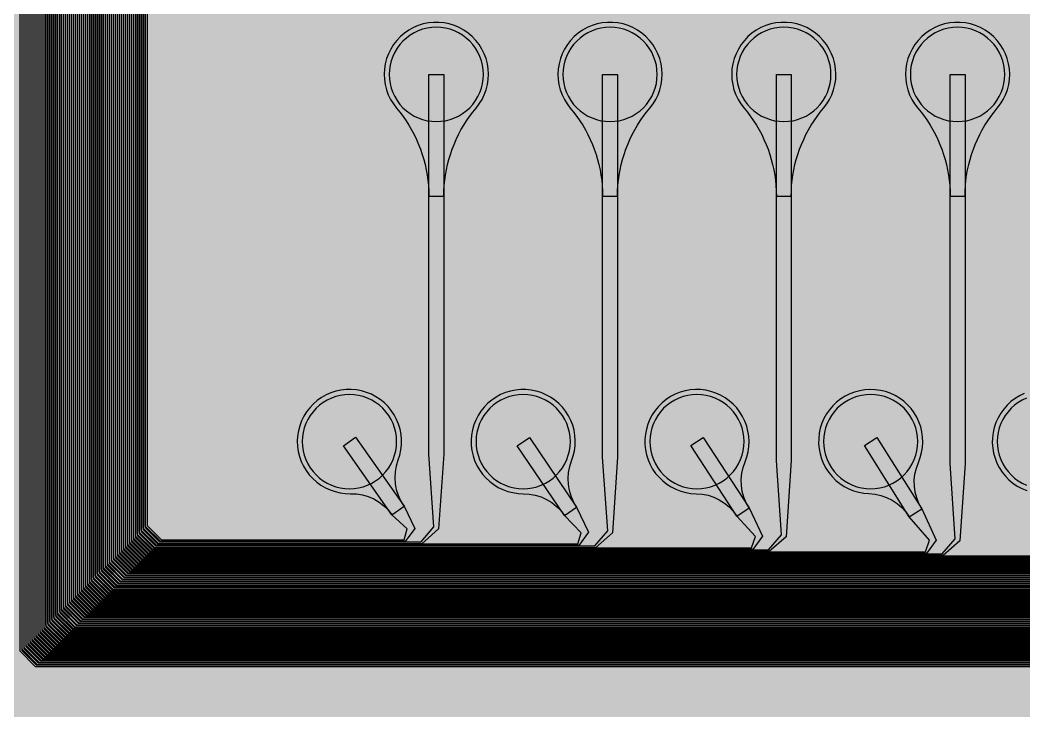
# Model space of a CAD drawing. Header units: metres. Extents: x -7231 to 10969, y -37556 to 1873.
# Drawn here: x 2893 to 4915, y -24324 to -22931 of the extents above; entities that cross this region are included whole.
import ezdxf

# ---------------------------------------------------------------- set-up
doc = ezdxf.new("R2010")
doc.units = ezdxf.units.M
for name, color, linetype in [('Metal1', 4, 'CONTINUOUS'), ('Metal2', 3, 'CONTINUOUS'), ('Polyimide', 7, 'CONTINUOUS'), ('Polyimide_Negative', 5, 'CONTINUOUS')]:
    doc.layers.add(name, color=color, linetype=linetype)

msp = doc.modelspace()

# ---------------------------------------------------------------- hatches: boundary and pattern name
at = {"layer": 'Polyimide'}
msp.add_hatch(color=7, dxfattribs=at).paths.add_polyline_path([(4065.7, -468), (4066.7, -502), (4068.5, -536), (4071.4, -570), (4075.5, -604), (4081, -638), (4088, -672), (4096.5, -706), (4106.6, -740), (4118.3, -774), (4131.6, -808), (4146.5, -842), (4162.9, -876), (4180.7, -910), (4199.8, -944), (4220.2, -978), (4241.7, -1012), (4264.2, -1046), (4287.5, -1080), (4311.5, -1114), (4336, -1148), (4360.9, -1182), (4385.9, -1216), (4410.9, -1250), (4435.7, -1284), (4460.2, -1318), (4484.2, -1352), (4507.5, -1385.9), (4530, -1419.9), (4551.5, -1453.9), (4571.9, -1487.9), (4591.1, -1521.9), (4608.9, -1555.9), (4625.3, -1589.9), (4640.1, -1623.9), (4653.4, -1657.9), (4665.1, -1691.9), (4675.2, -1725.9), (4683.7, -1759.9), (4690.7, -1793.9), (4696.2, -1827.9), (4700.3, -1861.9), (4703.2, -1895.9), (4705.1, -1929.9), (4706.1, -1963.9), (4706.4, -1997.9), (4706.5, -2031.9), (4706.5, -4793), (4710, -4838.4), (4720.2, -4882.7), (4737.1, -4925), (4760.1, -4964.2), (4788.9, -4999.5), (4822.6, -5030), (4860.5, -5055.1), (4901.8, -5074.2), (4901.8, -5074.2), (4970.7, -5105.2), (5034.7, -5145.3), (5092.8, -5193.5), (5143.8, -5249.2), (5186.9, -5311.2), (5221.2, -5378.4), (5246.2, -5449.7), (5261.4, -5523.7), (5266.5, -5599), (5261.4, -5674.3), (5246.2, -5748.3), (5221.2, -5819.6), (5186.9, -5886.8), (5143.8, -5948.8), (5092.8, -6004.5), (5034.7, -6052.7), (4970.7, -6092.8), (4901.8, -6123.8), (4860.5, -6142.9), (4822.6, -6168), (4788.9, -6198.5), (4760.1, -6233.8), (4737.1, -6273), (4720.2, -6315.3), (4710, -6359.6), (4706.5, -6405), (4706.5, -9221.5), (4710, -9266.9), (4720.2, -9311.2), (4737.1, -9353.5), (4760.1, -9392.7), (4788.9, -9428), (4822.6, -9458.5), (4860.5, -9483.6), (4901.8, -9502.7), (4970.7, -9533.7), (5034.7, -9573.8), (5092.8, -9622), (5143.8, -9677.7), (5186.9, -9739.7), (5221.2, -9806.9), (5246.2, -9878.2), (5261.4, -9952.2), (5266.5, -10027.5), (5261.4, -10102.8), (5246.2, -10176.8), (5221.2, -10248.1), (5186.9, -10315.3), (5143.8, -10377.3), (5092.8, -10433), (5034.7, -10481.2), (4970.7, -10521.3), (4901.8, -10552.3), (4860.5, -10571.4), (4822.6, -10596.5), (4788.9, -10627), (4760.1, -10662.3), (4737.1, -10701.5), (4720.2, -10743.8), (4710, -10788.1), (4706.5, -10833.5), (4706.5, -13650), (4710, -13695.4), (4720.2, -13739.7), (4737.1, -13782), (4760.1, -13821.2), (4788.9, -13856.5), (4822.6, -13887), (4860.5, -13912.1), (4901.8, -13931.2), (4970.7, -13962.2), (5034.7, -14002.2), (5092.8, -14050.5), (5143.8, -14106.2), (5186.9, -14168.2), (5221.2, -14235.4), (5246.2, -14306.7), (5261.4, -14380.7), (5266.5, -14456), (5261.4, -14531.3), (5246.2, -14605.3), (5221.2, -14676.5), (5186.9, -14743.8), (5143.8, -14805.8), (5092.8, -14861.5), (5034.7, -14909.7), (4970.7, -14949.8), (4901.8, -14980.8), (4860.5, -14999.9), (4822.6, -15025), (4788.9, -15055.5), (4760.1, -15090.8), (4737.1, -15130), (4720.2, -15172.3), (4710, -15216.6), (4706.5, -15262), (4706.5, -15456), (4720.9, -15750), (4764.1, -16041.3), (4835.7, -16326.8), (4934.9, -16604), (5060.7, -16870.2), (5212.1, -17122.7), (5387.5, -17359.2), (5585.2, -17577.3), (5803.3, -17775), (6039.8, -17950.4), (6292.3, -18101.8), (6558.4, -18227.6), (6835.6, -18326.8), (7121.2, -18398.3), (7412.4, -18441.5), (7706.5, -18456), (9969, -18456), (10047.4, -18459.8), (10125.1, -18471.4), (10201.2, -18490.4), (10275.2, -18516.9), (10346.1, -18550.5), (10413.5, -18590.8), (10476.5, -18637.6), (10534.7, -18690.3), (10587.4, -18748.5), (10634.2, -18811.5), (10674.5, -18878.9), (10708.1, -18949.8), (10734.6, -19023.8), (10753.6, -19099.9), (10765.2, -19177.6), (10769, -19256), (10769, -20895.8), (10730.2, -20951.4), (10694.6, -21009.1), (10662.2, -21068.6), (10633.2, -21129.9), (10607.6, -21192.7), (10585.5, -21256.7), (10566.9, -21322), (10552, -21388.1), (10540.8, -21455), (10533.4, -21522.3), (10529.6, -21590), (10529.6, -21657.8), (10533.4, -21725.5), (10540.8, -21792.9), (10552, -21859.7), (10566.9, -21925.9), (10585.5, -21991.1), (10607.6, -22055.2), (10633.2, -22117.9), (10662.2, -22179.2), (10694.6, -22238.7), (10730.2, -22296.4), (10769, -22352), (10769, -32454.2), (10728.7, -32510.5), (10691.7, -32568.9), (10658, -32629.3), (10627.8, -32691.6), (10601.2, -32755.4), (10578.2, -32820.7), (10558.9, -32887.1), (10543.4, -32954.5), (10531.8, -33022.7), (10524, -33091.4), (10520.1, -33160.5), (10520.1, -33229.7), (10524, -33298.8), (10531.8, -33367.5), (10543.4, -33435.7), (10558.9, -33503.1), (10578.2, -33569.5), (10601.2, -33634.8), (10627.8, -33698.6), (10658, -33760.8), (10691.7, -33821.3), (10728.7, -33879.7), (10769, -33936), (10769, -36556), (10765.2, -36634.4), (10753.6, -36712.1), (10734.6, -36788.2), (10708.1, -36862.1), (10674.5, -36933.1), (10634.2, -37000.5), (10587.4, -37063.5), (10534.7, -37121.7), (10476.5, -37174.4), (10413.5, -37221.2), (10346.1, -37261.5), (10275.2, -37295.1), (10201.2, -37321.6), (10125.1, -37340.6), (10047.4, -37352.1), (9969, -37356), (-6231, -37356), (-6309.4, -37352.1), (-6387.1, -37340.6), (-6463.2, -37321.6), (-6537.2, -37295.1), (-6608.1, -37261.5), (-6675.5, -37221.2), (-6738.5, -37174.4), (-6796.7, -37121.7), (-6849.4, -37063.5), (-6896.2, -37000.5), (-6936.5, -36933.1), (-6970.1, -36862.1), (-6996.6, -36788.2), (-7015.6, -36712.1), (-7027.2, -36634.4), (-7031, -36556), (-7031, -33936), (-6990.7, -33879.8), (-6953.7, -33821.3), (-6920, -33760.9), (-6889.8, -33698.6), (-6863.2, -33634.8), (-6840.2, -33569.5), (-6820.9, -33503.1), (-6805.4, -33435.7), (-6793.7, -33367.5), (-6785.9, -33298.8), (-6782, -33229.7), (-6782, -33160.5), (-6785.9, -33091.4), (-6793.7, -33022.7), (-6805.4, -32954.5), (-6820.9, -32887.1), (-6840.2, -32820.6), (-6863.2, -32755.4), (-6889.8, -32691.5), (-6920, -32629.3), (-6953.7, -32568.9), (-6990.7, -32510.4), (-7031, -32454.2), (-7031, -22364.8), (-6990.7, -22308.6), (-6953.7, -22250.1), (-6920, -22189.7), (-6889.8, -22127.5), (-6863.2, -22063.6), (-6840.2, -21998.4), (-6820.9, -21931.9), (-6805.4, -21864.5), (-6793.7, -21796.3), (-6785.9, -21727.6), (-6782, -21658.5), (-6782, -21589.3), (-6785.9, -21520.3), (-6793.7, -21451.5), (-6805.4, -21383.3), (-6820.9, -21315.9), (-6840.2, -21249.5), (-6863.2, -21184.2), (-6889.8, -21120.4), (-6920, -21058.1), (-6953.7, -20997.7), (-6990.7, -20939.3), (-7031, -20883), (-7031, -19256), (-7027.2, -19177.6), (-7015.6, -19099.9), (-6996.6, -19023.8), (-6970.1, -18949.8), (-6936.5, -18878.9), (-6896.2, -18811.5), (-6849.4, -18748.5), (-6796.7, -18690.3), (-6738.5, -18637.6), (-6675.5, -18590.8), (-6608.1, -18550.5), (-6537.2, -18516.9), (-6463.2, -18490.4), (-6387.1, -18471.4), (-6309.4, -18459.8), (-6231, -18456), (-3968.5, -18456), (-3674.4, -18441.5), (-3383.2, -18398.3), (-3097.6, -18326.8), (-2820.4, -18227.6), (-2554.3, -18101.8), (-2301.8, -17950.4), (-2065.3, -17775), (-1847.2, -17577.3), (-1649.5, -17359.2), (-1474.1, -17122.7), (-1322.7, -16870.2), (-1196.9, -16604), (-1097.7, -16326.8), (-1026.1, -16041.3), (-982.9, -15750), (-968.5, -15456), (-968.5, -15262), (-972, -15216.6), (-982.2, -15172.3), (-999.1, -15130), (-1022.1, -15090.8), (-1050.9, -15055.5), (-1084.6, -15025), (-1122.5, -14999.9), (-1163.8, -14980.8), (-1232.7, -14949.8), (-1296.7, -14909.7), (-1354.8, -14861.5), (-1405.8, -14805.8), (-1448.9, -14743.8), (-1483.2, -14676.5), (-1508.2, -14605.3), (-1523.4, -14531.3), (-1528.5, -14456), (-1523.4, -14380.7), (-1508.2, -14306.7), (-1483.2, -14235.4), (-1448.9, -14168.2), (-1405.8, -14106.2), (-1354.8, -14050.5), (-1296.7, -14002.2), (-1232.7, -13962.2), (-1163.8, -13931.2), (-1122.5, -13912.1), (-1084.6, -13887), (-1050.9, -13856.5), (-1022.1, -13821.2), (-999.1, -13782), (-982.2, -13739.7), (-972, -13695.4), (-968.5, -13650), (-968.5, -12309.6), (-972, -12264.3), (-982.2, -12219.9), (-999.1, -12177.7), (-1022.1, -12138.5), (-1050.9, -12103.2), (-1084.6, -12072.6), (-1122.5, -12047.5), (-1163.8, -12028.5), (-1232.7, -11997.4), (-1296.7, -11957.4), (-1354.8, -11909.1), (-1405.8, -11853.5), (-1448.9, -11791.5), (-1483.2, -11724.2), (-1508.2, -11653), (-1523.4, -11579), (-1528.5, -11503.7), (-1523.4, -11428.3), (-1508.2, -11354.4), (-1483.2, -11283.1), (-1448.9, -11215.9), (-1405.8, -11153.8), (-1354.8, -11098.2), (-1296.7, -11049.9), (-1232.7, -11009.9), (-1163.8, -10978.8), (-1122.5, -10959.8), (-1084.6, -10934.7), (-1050.9, -10904.1), (-1022.1, -10868.9), (-999.1, -10829.6), (-982.2, -10787.4), (-972, -10743), (-968.5, -10697.7), (-968.5, -9357.3), (-972, -9311.9), (-982.2, -9267.6), (-999.1, -9225.4), (-1022.1, -9186.1), (-1050.9, -9150.8), (-1084.6, -9120.3), (-1122.5, -9095.2), (-1163.8, -9076.2), (-1163.8, -9076.2), (-1232.7, -9045.1), (-1296.7, -9005.1), (-1354.8, -8956.8), (-1405.8, -8901.1), (-1448.9, -8839.1), (-1483.2, -8771.9), (-1508.2, -8700.6), (-1523.4, -8626.7), (-1528.5, -8551.3), (-1523.4, -8476), (-1508.2, -8402), (-1483.2, -8330.8), (-1448.9, -8263.5), (-1405.8, -8201.5), (-1354.8, -8145.9), (-1296.7, -8097.6), (-1232.7, -8057.6), (-1163.8, -8026.5), (-1163.8, -8026.5), (-1122.5, -8007.4), (-1084.6, -7982.4), (-1050.9, -7951.8), (-1022.1, -7916.5), (-999.1, -7877.3), (-982.2, -7835), (-972, -7790.7), (-968.5, -7745.4), (-968.5, -6405), (-972, -6359.6), (-982.2, -6315.3), (-999.1, -6273), (-1022.1, -6233.8), (-1050.9, -6198.5), (-1084.6, -6168), (-1122.5, -6142.9), (-1163.8, -6123.8), (-1163.8, -6123.8), (-1232.7, -6092.8), (-1296.7, -6052.7), (-1354.8, -6004.5), (-1405.8, -5948.8), (-1448.9, -5886.8), (-1483.2, -5819.6), (-1508.2, -5748.3), (-1523.4, -5674.3), (-1528.5, -5599), (-1523.4, -5523.7), (-1508.2, -5449.7), (-1483.2, -5378.4), (-1448.9, -5311.2), (-1405.8, -5249.2), (-1354.8, -5193.5), (-1296.7, -5145.3), (-1232.7, -5105.2), (-1163.8, -5074.2), (-1163.8, -5074.2), (-1122.5, -5055.1), (-1084.6, -5030), (-1050.9, -4999.5), (-1022.1, -4964.2), (-999.1, -4925), (-982.2, -4882.7), (-972, -4838.4), (-968.5, -4793), (-968.5, -2031.9), (-968.4, -1997.9), (-968.1, -1963.9), (-967.1, -1929.9), (-965.2, -1895.9), (-962.2, -1861.9), (-958, -1827.9), (-952.4, -1793.9), (-945.3, -1759.9), (-936.6, -1725.9), (-926.4, -1691.9), (-914.4, -1657.9), (-900.9, -1623.9), (-885.7, -1589.9), (-869.1, -1555.9), (-850.9, -1521.9), (-831.4, -1487.9), (-810.6, -1453.9), (-788.7, -1419.9), (-765.8, -1385.9), (-742.1, -1352), (-717.6, -1318), (-692.7, -1284), (-667.4, -1250), (-641.9, -1216), (-616.4, -1182), (-591.1, -1148), (-566.1, -1114), (-541.7, -1080), (-517.9, -1046), (-495, -1012), (-473.1, -978), (-452.4, -944), (-432.8, -910), (-414.7, -876), (-398, -842), (-382.9, -808), (-369.3, -774), (-357.4, -740), (-347.1, -706), (-338.4, -672), (-331.3, -638), (-325.7, -604), (-321.5, -570), (-318.6, -536), (-316.7, -502), (-315.7, -468), (-315.3, -434), (-315.2, -400), (-315.2, 401), (-315.2, 451), (-315.2, 1644), (-270.2, 1644), (-270, 1637.1), (-269.4, 1630.3), (-268.2, 1623.5), (-266.7, 1616.8), (-264.7, 1610.2), (-262.3, 1603.8), (-259.4, 1597.6), (-256.2, 1591.5), (-252.6, 1585.7), (-248.6, 1580.1), (-244.2, 1574.8), (-239.5, 1569.8), (-234.5, 1565.1), (-229.2, 1560.7), (-223.6, 1556.7), (-217.8, 1553.1), (-211.7, 1549.8), (-205.4, 1547), (-199, 1544.6), (-192.4, 1542.6), (-185.7, 1541), (-179, 1539.9), (-172.1, 1539.2), (-165.2, 1539), (-158.4, 1539.2), (-151.5, 1539.9), (-144.8, 1541), (-138.1, 1542.6), (-131.5, 1544.6), (-125.1, 1547), (-118.8, 1549.8), (-112.8, 1553.1), (-106.9, 1556.7), (-101.3, 1560.7), (-96, 1565.1), (-91, 1569.8), (-86.3, 1574.8), (-81.9, 1580.1), (-77.9, 1585.7), (-74.3, 1591.5), (-71.1, 1597.6), (-68.2, 1603.8), (-65.8, 1610.2), (-63.8, 1616.8), (-62.3, 1623.5), (-61.1, 1630.3), (-60.5, 1637.1), (-60.2, 1644), (1853, 1644), (1853, 1573), (3815.2, 1573), (3815.5, 1579.5), (3816.1, 1586.1), (3817.2, 1592.5), (3818.7, 1598.9), (3820.6, 1605.1), (3822.9, 1611.3), (3825.6, 1617.2), (3828.6, 1623), (3832.1, 1628.6), (3835.9, 1633.9), (3840.1, 1638.9), (3844.5, 1643.7), (3849.3, 1648.2), (3854.4, 1652.3), (3859.7, 1656.1), (3865.2, 1659.6), (3871, 1662.7), (3877, 1665.4), (3883.1, 1667.7), (3889.4, 1669.6), (3895.7, 1671.1), (3902.2, 1672.1), (3908.7, 1672.8), (3915.2, 1673), (3921.8, 1672.8), (3928.3, 1672.1), (3934.8, 1671.1), (3941.1, 1669.6), (3947.4, 1667.7), (3953.5, 1665.4), (3959.5, 1662.7), (3965.2, 1659.6), (3970.8, 1656.1), (3976.1, 1652.3), (3981.2, 1648.2), (3986, 1643.7), (3990.4, 1638.9), (3994.6, 1633.9), (3998.4, 1628.6), (4001.9, 1623), (4004.9, 1617.2), (4007.6, 1611.3), (4009.9, 1605.1), (4011.8, 1598.9), (4013.3, 1592.5), (4014.4, 1586.1), (4015, 1579.5), (4015.2, 1573), (4065.2, 1573), (4065.2, 451), (4065.2, 401), (4065.2, -400), (4065.3, -434), (4065.7, -468)])

# ---------------------------------------------------------------- linework, layer by layer
at = {"layer": 'Metal1'}
for points in [[(9452.2, -24234.7), (2924.3, -24234.7), (2893.2, -24203.7), (2893.2, -19211.9)], [(2896.7, -19211.9), (2896.7, -24202.3), (2925.7, -24231.2), (9450.8, -24231.2)], [(9444.2, -24226.7), (2932.3, -24226.7), (2901.2, -24195.7), (2901.2, -19211.9)], [(2904.7, -19211.9), (2904.7, -24194.3), (2933.7, -24223.2), (9442.8, -24223.2)], [(9436.2, -24218.8), (2940.3, -24218.8), (2909.2, -24187.7), (2909.2, -19211.9)], [(2912.7, -19211.9), (2912.7, -24186.3), (2941.7, -24215.2), (9434.8, -24215.2)], [(9428.2, -24210.7), (2948.3, -24210.7), (2917.2, -24179.7), (2917.2, -19211.9)], [(2920.7, -19211.9), (2920.7, -24178.3), (2949.7, -24207.2), (9426.8, -24207.2)], [(9420.2, -24202.7), (2956.3, -24202.7), (2925.2, -24171.7), (2925.2, -19211.9)], [(2928.7, -19211.9), (2928.7, -24170.3), (2957.7, -24199.2), (9418.8, -24199.2)], [(9412.2, -24194.7), (2964.3, -24194.7), (2933.2, -24163.7), (2933.2, -19211.9)], [(2936.7, -19211.9), (2936.7, -24162.3), (2965.7, -24191.2), (9410.8, -24191.2)], [(9404.2, -24186.8), (2972.3, -24186.8), (2941.2, -24155.7), (2941.2, -19211.9)], [(2944.7, -19211.9), (2944.7, -24154.3), (2973.7, -24183.2), (9402.8, -24183.2)], [(9396.2, -24178.7), (2980.3, -24178.7), (2949.2, -24147.7), (2949.2, -19211.9)], [(2952.7, -19211.9), (2952.7, -24146.3), (2981.7, -24175.2), (9394.8, -24175.2)], [(9388.2, -24170.7), (2988.3, -24170.7), (2957.2, -24139.7), (2957.2, -19211.9)], [(2960.7, -19211.9), (2960.7, -24138.3), (2989.7, -24167.2), (9386.8, -24167.2)], [(9380.2, -24162.7), (2996.3, -24162.7), (2965.2, -24131.7), (2965.2, -19211.9)], [(2968.7, -19211.9), (2968.7, -24130.3), (2997.7, -24159.2), (9378.8, -24159.2)], [(9372.2, -24154.8), (3004.3, -24154.8), (2973.2, -24123.7), (2973.2, -19211.9)], [(2976.7, -19211.9), (2976.7, -24122.3), (3005.7, -24151.2), (9370.8, -24151.2)], [(9364.2, -24146.7), (3012.3, -24146.7), (2981.2, -24115.7), (2981.2, -19211.9)], [(2984.7, -19211.9), (2984.7, -24114.3), (3013.7, -24143.2), (9362.8, -24143.2)], [(9356.2, -24138.7), (3020.3, -24138.7), (2989.2, -24107.7), (2989.2, -19211.9)], [(2992.7, -19211.9), (2992.7, -24106.3), (3021.7, -24135.2), (9354.8, -24135.2)], [(9348.2, -24130.7), (3028.3, -24130.7), (2997.2, -24099.7), (2997.2, -19211.9)], [(3000.7, -19211.9), (3000.7, -24098.3), (3029.7, -24127.2), (9346.8, -24127.2)], [(9340.2, -24122.8), (3036.3, -24122.8), (3005.2, -24091.7), (3005.2, -19211.9)], [(3008.7, -19211.9), (3008.7, -24090.3), (3037.7, -24119.2), (9338.8, -24119.2)], [(9332.2, -24114.7), (3044.3, -24114.7), (3013.2, -24083.7), (3013.2, -19211.9)], [(3016.7, -19211.9), (3016.7, -24082.3), (3045.7, -24111.2), (9330.8, -24111.2)], [(8952.2, -24106.7), (3052.3, -24106.7), (3021.2, -24075.7), (3021.2, -19211.9)], [(3024.7, -19211.9), (3024.7, -24074.3), (3053.7, -24103.2), (8950.8, -24103.2)], [(8602.2, -24098.7), (3060.3, -24098.7), (3029.2, -24067.7), (3029.2, -19211.9)], [(3032.7, -19211.9), (3032.7, -24066.3), (3061.7, -24095.2), (8600.8, -24095.2)], [(8252.2, -24090.8), (3068.3, -24090.8), (3037.2, -24059.7), (3037.2, -19211.9)], [(3040.7, -19211.9), (3040.7, -24058.3), (3069.7, -24087.2), (8250.8, -24087.2)], [(7935.9, -24052.8), (7902.2, -24082.8), (3076.3, -24082.8), (3045.2, -24051.7), (3045.2, -19211.9)], [(3048.7, -19211.9), (3048.7, -24050.3), (3077.7, -24079.2), (7900.8, -24079.2), (7927.1, -24049.2)], [(3056.7, -19211.9), (3056.7, -24042.3), (3085.7, -24071.2), (7550.8, -24071.2), (7577.1, -24041.2), (7566.5, -23876.5), (7566.5, -23041), (7596.5, -23041), (7596.5, -23876.5), (7585.9, -24044.8), (7552.2, -24074.7), (3084.3, -24074.7), (3053.2, -24043.7), (3053.2, -19211.9)], [(3064.7, -19211.9), (3064.7, -24034.3), (3093.7, -24063.2), (7200.8, -24063.2), (7227, -24033.2), (7216.5, -23870.1), (7216.5, -23041), (7246.5, -23041), (7246.5, -23870.1), (7236, -24036.8), (7202.2, -24066.7), (3092.3, -24066.7), (3061.2, -24035.7), (3061.2, -19211.9)], [(3072.7, -19211.9), (3072.7, -24026.3), (3101.7, -24055.2), (6850.8, -24055.2), (6877, -24025.1), (6866.5, -23863.7), (6866.5, -23041), (6896.5, -23041), (6896.5, -23863.7), (6886, -24028.9), (6852.2, -24058.8), (3100.3, -24058.8), (3069.2, -24027.7), (3069.2, -19211.9)], [(3080.7, -19211.9), (3080.7, -24018.3), (3109.7, -24047.2), (6500.8, -24047.2), (6527, -24017.1), (6516.5, -23857.3), (6516.5, -23041), (6546.5, -23041), (6546.5, -23857.3), (6536, -24020.9), (6502.2, -24050.8), (3108.3, -24050.8), (3077.2, -24019.7), (3077.2, -19211.9)], [(3088.7, -19211.9), (3088.7, -24010.3), (3117.7, -24039.2), (6150.8, -24039.2), (6177, -24009.1), (6166.5, -23850.9), (6166.5, -23041), (6196.5, -23041), (6196.5, -23850.9), (6186, -24012.9), (6152.2, -24042.7), (3116.3, -24042.7), (3085.2, -24011.7), (3085.2, -19211.9)], [(3096.7, -19211.9), (3096.7, -24002.3), (3125.7, -24031.2), (5800.8, -24031.2), (5827, -24001.1), (5816.5, -23844.5), (5816.5, -23041), (5846.5, -23041), (5846.5, -23844.5), (5836, -24004.9), (5802.2, -24034.7), (3124.3, -24034.7), (3093.2, -24003.7), (3093.2, -19211.9)], [(3104.7, -19211.9), (3104.7, -23994.3), (3133.7, -24023.2), (5450.8, -24023.2), (5476.9, -23993.1), (5466.5, -23838.1), (5466.5, -23041), (5496.5, -23041), (5496.5, -23838.1), (5486.1, -23996.9), (5452.2, -24026.8), (3132.3, -24026.8), (3101.2, -23995.7), (3101.2, -19211.9)], [(3112.7, -19211.9), (3112.7, -23986.3), (3141.7, -24015.2), (5100.8, -24015.2), (5126.9, -23985.1), (5116.5, -23831.7), (5116.5, -23041), (5146.5, -23041), (5146.5, -23831.7), (5136.1, -23988.9), (5102.2, -24018.8), (3140.3, -24018.8), (3109.2, -23987.7), (3109.2, -19211.9)], [(3120.8, -19211.9), (3120.8, -23978.3), (3149.7, -24007.2), (4750.8, -24007.2), (4776.9, -23977.1), (4766.5, -23825.3), (4766.5, -23041), (4796.5, -23041), (4796.5, -23825.3), (4786.1, -23980.9), (4752.2, -24010.7), (3148.3, -24010.7), (3117.2, -23979.7), (3117.2, -19211.9)], [(3128.8, -19211.9), (3128.8, -23970.3), (3157.7, -23999.2), (4400.8, -23999.2), (4426.9, -23969.1), (4416.5, -23818.9), (4416.5, -23041), (4446.5, -23041), (4446.5, -23818.9), (4436.1, -23972.9), (4402.2, -24002.7), (3156.3, -24002.7), (3125.2, -23971.7), (3125.2, -19211.9)], [(3136.8, -19211.9), (3136.8, -23962.3), (3165.7, -23991.2), (4050.8, -23991.2), (4076.8, -23961.1), (4066.5, -23812.5), (4066.5, -23041), (4096.5, -23041), (4096.5, -23812.5), (4086.2, -23964.9), (4052.2, -23994.8), (3164.3, -23994.8), (3133.2, -23963.7), (3133.2, -19211.9)], [(3144.8, -19211.9), (3144.8, -23954.3), (3173.7, -23983.2), (3700.8, -23983.2), (3726.8, -23953.1), (3716.5, -23806.1), (3716.5, -23041), (3746.5, -23041), (3746.5, -23806.1), (3736.2, -23956.9), (3702.2, -23986.8), (3172.3, -23986.8), (3141.2, -23955.7), (3141.2, -19211.9)]]:
    msp.add_lwpolyline(points, dxfattribs=at)
for points in [[(3746.5, -23286.6), (3746.7, -23275.8), (3747.3, -23265.1), (3748.4, -23254.4), (3749.8, -23243.8), (3751.7, -23233.2), (3754, -23222.7), (3756.7, -23212.4), (3759.8, -23202.1), (3763.3, -23191.9), (3767.2, -23181.9), (3771.5, -23172.1), (3776.1, -23162.4), (3781.2, -23152.9), (3786.6, -23143.6), (3792.3, -23134.6), (3798.4, -23125.8), (3804.9, -23117.2), (3811.6, -23108.9), (3818.1, -23100.4), (3823.6, -23091.4), (3828.2, -23081.8), (3831.9, -23071.9), (3834.5, -23061.6), (3836, -23051.1), (3836.5, -23040.5), (3835.9, -23029.9), (3834.3, -23019.4), (3831.6, -23009.2), (3827.8, -22999.3), (3823.1, -22989.8), (3817.5, -22980.8), (3811, -22972.4), (3803.7, -22964.7), (3795.6, -22957.8), (3786.9, -22951.8), (3777.6, -22946.7), (3767.9, -22942.5), (3757.7, -22939.3), (3747.4, -22937.2), (3736.8, -22936.1), (3726.2, -22936.1), (3715.6, -22937.2), (3705.3, -22939.3), (3695.1, -22942.5), (3685.4, -22946.7), (3676.1, -22951.8), (3667.4, -22957.8), (3659.3, -22964.7), (3652, -22972.4), (3645.5, -22980.8), (3639.9, -22989.8), (3635.2, -22999.3), (3631.4, -23009.2), (3628.7, -23019.4), (3627.1, -23029.9), (3626.5, -23040.5), (3627, -23051.1), (3628.5, -23061.6), (3631.1, -23071.9), (3634.8, -23081.8), (3639.4, -23091.4), (3644.9, -23100.4), (3651.4, -23108.9), (3658.1, -23117.2), (3664.6, -23125.8), (3670.7, -23134.6), (3676.4, -23143.6), (3681.8, -23152.9), (3686.9, -23162.4), (3691.5, -23172.1), (3695.8, -23181.9), (3699.7, -23191.9), (3703.2, -23202.1), (3706.3, -23212.4), (3709, -23222.7), (3711.3, -23233.2), (3713.2, -23243.8), (3714.6, -23254.4), (3715.7, -23265.1), (3716.3, -23275.8), (3716.5, -23286.6), (3746.5, -23286.6)], [(4096.5, -23286.6), (4096.7, -23275.8), (4097.3, -23265.1), (4098.4, -23254.4), (4099.8, -23243.8), (4101.7, -23233.2), (4104, -23222.7), (4106.7, -23212.4), (4109.8, -23202.1), (4113.3, -23191.9), (4117.2, -23181.9), (4121.5, -23172.1), (4126.1, -23162.4), (4131.2, -23152.9), (4136.6, -23143.6), (4142.3, -23134.6), (4148.4, -23125.8), (4154.9, -23117.2), (4161.6, -23108.9), (4168.1, -23100.4), (4173.6, -23091.4), (4178.2, -23081.8), (4181.9, -23071.9), (4184.5, -23061.6), (4186, -23051.1), (4186.5, -23040.5), (4185.9, -23029.9), (4184.3, -23019.4), (4181.6, -23009.2), (4177.8, -22999.3), (4173.1, -22989.8), (4167.5, -22980.8), (4161, -22972.4), (4153.7, -22964.7), (4145.6, -22957.8), (4136.9, -22951.8), (4127.6, -22946.7), (4117.9, -22942.5), (4107.7, -22939.3), (4097.4, -22937.2), (4086.8, -22936.1), (4076.2, -22936.1), (4065.6, -22937.2), (4055.3, -22939.3), (4045.1, -22942.5), (4035.4, -22946.7), (4026.1, -22951.8), (4017.4, -22957.8), (4009.3, -22964.7), (4002, -22972.4), (3995.5, -22980.8), (3989.9, -22989.8), (3985.2, -22999.3), (3981.4, -23009.2), (3978.7, -23019.4), (3977.1, -23029.9), (3976.5, -23040.5), (3977, -23051.1), (3978.5, -23061.6), (3981.1, -23071.9), (3984.8, -23081.8), (3989.4, -23091.4), (3994.9, -23100.4), (4001.4, -23108.9), (4008.1, -23117.2), (4014.6, -23125.8), (4020.7, -23134.6), (4026.4, -23143.6), (4031.8, -23152.9), (4036.9, -23162.4), (4041.5, -23172.1), (4045.8, -23181.9), (4049.7, -23191.9), (4053.2, -23202.1), (4056.3, -23212.4), (4059, -23222.7), (4061.3, -23233.2), (4063.2, -23243.8), (4064.6, -23254.4), (4065.7, -23265.1), (4066.3, -23275.8), (4066.5, -23286.6), (4096.5, -23286.6)], [(4446.5, -23286.6), (4446.7, -23275.8), (4447.3, -23265.1), (4448.4, -23254.4), (4449.8, -23243.8), (4451.7, -23233.2), (4454, -23222.7), (4456.7, -23212.4), (4459.8, -23202.1), (4463.3, -23191.9), (4467.2, -23181.9), (4471.5, -23172.1), (4476.1, -23162.4), (4481.2, -23152.9), (4486.6, -23143.6), (4492.3, -23134.6), (4498.4, -23125.8), (4504.9, -23117.2), (4511.6, -23108.9), (4518.1, -23100.4), (4523.6, -23091.4), (4528.2, -23081.8), (4531.9, -23071.9), (4534.5, -23061.6), (4536, -23051.1), (4536.5, -23040.5), (4535.9, -23029.9), (4534.3, -23019.4), (4531.6, -23009.2), (4527.8, -22999.3), (4523.1, -22989.8), (4517.5, -22980.8), (4511, -22972.4), (4503.7, -22964.7), (4495.6, -22957.8), (4486.9, -22951.8), (4477.6, -22946.7), (4467.9, -22942.5), (4457.7, -22939.3), (4447.4, -22937.2), (4436.8, -22936.1), (4426.2, -22936.1), (4415.6, -22937.2), (4405.3, -22939.3), (4395.1, -22942.5), (4385.4, -22946.7), (4376.1, -22951.8), (4367.4, -22957.8), (4359.3, -22964.7), (4352, -22972.4), (4345.5, -22980.8), (4339.9, -22989.8), (4335.2, -22999.3), (4331.4, -23009.2), (4328.7, -23019.4), (4327.1, -23029.9), (4326.5, -23040.5), (4327, -23051.1), (4328.5, -23061.6), (4331.1, -23071.9), (4334.8, -23081.8), (4339.4, -23091.4), (4344.9, -23100.4), (4351.4, -23108.9), (4358.1, -23117.2), (4364.6, -23125.8), (4370.7, -23134.6), (4376.4, -23143.6), (4381.8, -23152.9), (4386.9, -23162.4), (4391.5, -23172.1), (4395.8, -23181.9), (4399.7, -23191.9), (4403.2, -23202.1), (4406.3, -23212.4), (4409, -23222.7), (4411.3, -23233.2), (4413.2, -23243.8), (4414.6, -23254.4), (4415.7, -23265.1), (4416.3, -23275.8), (4416.5, -23286.6), (4446.5, -23286.6)], [(4796.5, -23286.6), (4796.7, -23275.8), (4797.3, -23265.1), (4798.4, -23254.4), (4799.8, -23243.8), (4801.7, -23233.2), (4804, -23222.7), (4806.7, -23212.4), (4809.8, -23202.1), (4813.3, -23191.9), (4817.2, -23181.9), (4821.5, -23172.1), (4826.1, -23162.4), (4831.2, -23152.9), (4836.6, -23143.6), (4842.3, -23134.6), (4848.4, -23125.8), (4854.9, -23117.2), (4861.6, -23108.9), (4868.1, -23100.4), (4873.6, -23091.4), (4878.2, -23081.8), (4881.9, -23071.9), (4884.5, -23061.6), (4886, -23051.1), (4886.5, -23040.5), (4885.9, -23029.9), (4884.3, -23019.4), (4881.6, -23009.2), (4877.8, -22999.3), (4873.1, -22989.8), (4867.5, -22980.8), (4861, -22972.4), (4853.7, -22964.7), (4845.6, -22957.8), (4836.9, -22951.8), (4827.6, -22946.7), (4817.9, -22942.5), (4807.7, -22939.3), (4797.4, -22937.2), (4786.8, -22936.1), (4776.2, -22936.1), (4765.6, -22937.2), (4755.3, -22939.3), (4745.1, -22942.5), (4735.4, -22946.7), (4726.1, -22951.8), (4717.4, -22957.8), (4709.3, -22964.7), (4702, -22972.4), (4695.5, -22980.8), (4689.9, -22989.8), (4685.2, -22999.3), (4681.4, -23009.2), (4678.7, -23019.4), (4677.1, -23029.9), (4676.5, -23040.5), (4677, -23051.1), (4678.5, -23061.6), (4681.1, -23071.9), (4684.8, -23081.8), (4689.4, -23091.4), (4694.9, -23100.4), (4701.4, -23108.9), (4708.1, -23117.2), (4714.6, -23125.8), (4720.7, -23134.6), (4726.4, -23143.6), (4731.8, -23152.9), (4736.9, -23162.4), (4741.5, -23172.1), (4745.8, -23181.9), (4749.7, -23191.9), (4753.2, -23202.1), (4756.3, -23212.4), (4759, -23222.7), (4761.3, -23233.2), (4763.2, -23243.8), (4764.6, -23254.4), (4765.7, -23265.1), (4766.3, -23275.8), (4766.5, -23286.6), (4796.5, -23286.6)]]:
    msp.add_lwpolyline(points, close=True, dxfattribs=at)
at = {"layer": 'Metal2'}
for points in [[(9448.2, -24230.7), (2928.3, -24230.7), (2897.2, -24199.7), (2897.2, -19211.9)], [(2900.8, -19211.9), (2900.8, -24198.3), (2929.7, -24227.2), (9446.8, -24227.2)], [(9440.2, -24222.7), (2936.3, -24222.7), (2905.2, -24191.7), (2905.2, -19211.9)], [(2908.8, -19211.9), (2908.8, -24190.3), (2937.7, -24219.2), (9438.8, -24219.2)], [(9432.2, -24214.7), (2944.3, -24214.7), (2913.2, -24183.7), (2913.2, -19211.9)], [(2916.8, -19211.9), (2916.8, -24182.3), (2945.7, -24211.2), (9430.8, -24211.2)], [(9424.2, -24206.8), (2952.3, -24206.8), (2921.2, -24175.7), (2921.2, -19211.9)], [(2924.8, -19211.9), (2924.8, -24174.3), (2953.7, -24203.2), (9422.8, -24203.2)], [(9416.2, -24198.7), (2960.3, -24198.7), (2929.2, -24167.7), (2929.2, -19211.9)], [(2932.8, -19211.9), (2932.8, -24166.3), (2961.7, -24195.2), (9414.8, -24195.2)], [(9408.2, -24190.7), (2968.3, -24190.7), (2937.2, -24159.7), (2937.2, -19211.9)], [(2940.8, -19211.9), (2940.8, -24158.3), (2969.7, -24187.2), (9406.8, -24187.2)], [(9400.2, -24182.7), (2976.3, -24182.7), (2945.2, -24151.7), (2945.2, -19211.9)], [(2948.8, -19211.9), (2948.8, -24150.3), (2977.7, -24179.2), (9398.8, -24179.2)], [(9392.2, -24174.8), (2984.3, -24174.8), (2953.2, -24143.7), (2953.2, -19211.9)], [(2956.8, -19211.9), (2956.8, -24142.3), (2985.7, -24171.2), (9390.8, -24171.2)], [(9384.2, -24166.7), (2992.3, -24166.7), (2961.2, -24135.7), (2961.2, -19211.9)], [(2964.8, -19211.9), (2964.8, -24134.3), (2993.7, -24163.2), (9382.8, -24163.2)], [(9376.2, -24158.7), (3000.3, -24158.7), (2969.2, -24127.7), (2969.2, -19211.9)], [(2972.8, -19211.9), (2972.8, -24126.3), (3001.7, -24155.2), (9374.8, -24155.2)], [(9368.2, -24150.7), (3008.3, -24150.7), (2977.2, -24119.7), (2977.2, -19211.9)], [(2980.8, -19211.9), (2980.8, -24118.3), (3009.7, -24147.2), (9366.8, -24147.2)], [(9360.2, -24142.8), (3016.3, -24142.8), (2985.2, -24111.7), (2985.2, -19211.9)], [(2988.8, -19211.9), (2988.8, -24110.3), (3017.7, -24139.2), (9358.8, -24139.2)], [(9352.2, -24134.7), (3024.3, -24134.7), (2993.2, -24103.7), (2993.2, -19211.9)], [(2996.8, -19211.9), (2996.8, -24102.3), (3025.7, -24131.2), (9350.8, -24131.2)], [(9344.2, -24126.7), (3032.3, -24126.7), (3001.2, -24095.7), (3001.2, -19211.9)], [(3004.8, -19211.9), (3004.8, -24094.3), (3033.7, -24123.2), (9342.8, -24123.2)], [(9336.2, -24118.7), (3040.3, -24118.7), (3009.2, -24087.7), (3009.2, -19211.9)], [(3012.8, -19211.9), (3012.8, -24086.3), (3041.7, -24115.2), (9334.8, -24115.2)], [(9328.2, -24110.8), (3048.3, -24110.8), (3017.2, -24079.7), (3017.2, -19211.9)], [(3020.8, -19211.9), (3020.8, -24078.3), (3049.7, -24107.2), (9326.8, -24107.2)], [(8918.7, -24102.8), (3056.3, -24102.8), (3025.2, -24071.7), (3025.2, -19211.9)], [(3028.7, -19211.9), (3028.7, -24070.3), (3057.7, -24099.2), (8916.8, -24099.2)], [(8568.7, -24094.7), (3064.3, -24094.7), (3033.2, -24063.7), (3033.2, -19211.9)], [(3036.7, -19211.9), (3036.7, -24062.3), (3065.7, -24091.2), (8566.8, -24091.2)], [(8218.7, -24086.7), (3072.3, -24086.7), (3041.2, -24055.7), (3041.2, -19211.9)], [(3044.7, -19211.9), (3044.7, -24054.3), (3073.7, -24083.2), (8216.8, -24083.2)], [(3052.7, -19211.9), (3052.7, -24046.3), (3081.7, -24075.2), (7866.7, -24075.2), (7879.8, -24049.6), (7816, -23940.6), (7743, -23787.5), (7770, -23774.5), (7843.1, -23927.7), (7889.8, -24050.2), (7868.7, -24078.8), (3080.3, -24078.8), (3049.2, -24047.7), (3049.2, -19211.9)], [(3060.7, -19211.9), (3060.7, -24038.3), (3089.7, -24067.2), (7516.7, -24067.2), (7529.4, -24041.8), (7467.7, -23940), (7393, -23787.6), (7420, -23774.4), (7494.7, -23926.8), (7539.6, -24042.3), (7518.7, -24070.8), (3088.3, -24070.8), (3057.2, -24039.7), (3057.2, -19211.9)], [(3068.7, -19211.9), (3068.7, -24030.3), (3097.7, -24059.2), (7166.7, -24059.2), (7178.9, -24034), (7119.5, -23939.3), (7043.1, -23787.8), (7069.9, -23774.2), (7146.3, -23925.8), (7189.5, -24034.4), (7168.7, -24062.7), (3096.3, -24062.7), (3065.2, -24031.7), (3065.2, -19211.9)], [(3076.7, -19211.9), (3076.7, -24022.3), (3105.7, -24051.2), (6816.7, -24051.2), (6828.5, -24026.2), (6771.4, -23938.5), (6693.2, -23787.9), (6719.8, -23774.1), (6798, -23924.7), (6839.3, -24026.6), (6818.7, -24054.7), (3104.3, -24054.7), (3073.2, -24023.7), (3073.2, -19211.9)], [(3084.7, -19211.9), (3084.7, -24014.3), (3113.7, -24043.2), (6466.7, -24043.2), (6478, -24018.4), (6423.3, -23937.7), (6343.3, -23788.1), (6369.7, -23773.9), (6449.8, -23923.6), (6489.2, -24018.7), (6468.7, -24046.7), (3112.3, -24046.7), (3081.2, -24015.7), (3081.2, -19211.9)], [(3092.7, -19211.9), (3092.7, -24006.3), (3121.7, -24035.2), (6116.7, -24035.2), (6127.4, -24010.6), (6075.3, -23936.8), (5993.4, -23788.2), (6019.6, -23773.8), (6101.6, -23922.4), (6139, -24010.8), (6118.7, -24038.8), (3120.3, -24038.8), (3089.2, -24007.7), (3089.2, -19211.9)], [(3100.7, -19211.9), (3100.7, -23998.3), (3129.7, -24027.2), (5766.7, -24027.2), (5776.9, -24002.9), (5727.4, -23935.9), (5643.5, -23788.4), (5669.5, -23773.6), (5753.5, -23921.1), (5788.9, -24003), (5768.7, -24030.7), (3128.3, -24030.7), (3097.2, -23999.7), (3097.2, -19211.9)], [(3108.7, -19211.9), (3108.7, -23990.3), (3137.7, -24019.2), (5416.7, -24019.2), (5426.3, -23995.2), (5379.6, -23934.9), (5293.6, -23788.6), (5319.4, -23773.4), (5405.5, -23919.7), (5438.7, -23995.1), (5418.7, -24022.7), (3136.3, -24022.7), (3105.2, -23991.7), (3105.2, -19211.9)], [(3116.7, -19211.9), (3116.7, -23982.3), (3145.7, -24011.2), (5066.7, -24011.2), (5075.6, -23987.5), (5031.9, -23933.8), (4943.7, -23788.8), (4969.3, -23773.2), (5057.5, -23918.2), (5088.6, -23987.3), (5068.7, -24014.7), (3144.3, -24014.7), (3113.2, -23983.7), (3113.2, -19211.9)], [(3124.8, -19211.9), (3124.8, -23974.3), (3153.7, -24003.2), (4716.7, -24003.2), (4724.9, -23979.8), (4684.3, -23932.6), (4593.8, -23789), (4619.2, -23773), (4709.7, -23916.6), (4738.5, -23979.4), (4718.7, -24006.8), (3152.3, -24006.8), (3121.2, -23975.7), (3121.2, -19211.9)], [(3132.8, -19211.9), (3132.8, -23966.3), (3161.7, -23995.2), (4366.7, -23995.2), (4374.2, -23972.2), (4336.8, -23931.3), (4243.9, -23789.2), (4269.1, -23772.8), (4361.9, -23914.8), (4388.4, -23971.6), (4368.8, -23998.7), (3160.3, -23998.7), (3129.2, -23967.7), (3129.2, -19211.9)], [(3140.8, -19211.9), (3140.8, -23958.3), (3169.7, -23987.2), (4016.7, -23987.2), (4023.4, -23964.6), (3989.4, -23929.8), (3894.1, -23789.4), (3918.9, -23772.6), (4014.2, -23913), (4038.3, -23963.8), (4018.8, -23990.7), (3168.3, -23990.7), (3137.2, -23959.7), (3137.2, -19211.9)], [(3148.8, -19211.9), (3148.8, -23950.3), (3177.7, -23979.2), (3666.6, -23979.2), (3672.5, -23957), (3642.1, -23928.3), (3544.2, -23789.7), (3568.8, -23772.3), (3666.6, -23911), (3688.3, -23956), (3668.8, -23982.7), (3176.3, -23982.7), (3145.2, -23951.7), (3145.2, -19211.9)], [(4915.9, -23684.2), (4906.5, -23688.7), (4897.5, -23694.1), (4889.1, -23700.5), (4881.4, -23707.6), (4874.5, -23715.4), (4868.4, -23723.9), (4863.1, -23733), (4858.8, -23742.5), (4855.5, -23752.5), (4853.1, -23762.7), (4851.8, -23773.1), (4851.5, -23783.6), (4852.3, -23794), (4854.1, -23804.3), (4857, -23814.4), (4860.8, -23824.2), (4865.6, -23833.5), (4871.3, -23842.3), (4877.8, -23850.5), (4885.1, -23858), (4893.1, -23864.7), (4901.8, -23870.6), (4911, -23875.6), (4920.7, -23879.7)]]:
    msp.add_lwpolyline(points, dxfattribs=at)
for points in [[(3666.6, -23911), (3660.2, -23900.6), (3655.1, -23889.6), (3651.4, -23878), (3649.1, -23866), (3648.3, -23853.8), (3649, -23841.7), (3651.2, -23829.7), (3654.8, -23818), (3658, -23808.1), (3660.1, -23797.8), (3661.3, -23787.4), (3661.4, -23776.9), (3660.5, -23766.5), (3658.5, -23756.2), (3655.5, -23746.1), (3651.6, -23736.4), (3646.7, -23727.2), (3640.8, -23718.5), (3634.2, -23710.4), (3626.8, -23703), (3618.6, -23696.4), (3609.9, -23690.6), (3600.6, -23685.7), (3590.9, -23681.8), (3580.8, -23678.9), (3570.5, -23676.9), (3560.1, -23676.1), (3549.6, -23676.2), (3539.2, -23677.4), (3529, -23679.7), (3519, -23682.9), (3509.4, -23687.1), (3500.3, -23692.3), (3491.7, -23698.4), (3483.8, -23705.2), (3476.6, -23712.8), (3470.2, -23721.1), (3464.7, -23730), (3460.1, -23739.4), (3456.4, -23749.3), (3453.7, -23759.4), (3452.1, -23769.8), (3451.5, -23780.2), (3451.9, -23790.7), (3453.4, -23801.1), (3455.9, -23811.2), (3459.5, -23821.1), (3463.9, -23830.6), (3469.3, -23839.6), (3475.6, -23848), (3482.7, -23855.7), (3490.5, -23862.7), (3499, -23868.8), (3508, -23874.1), (3517.5, -23878.5), (3527.5, -23881.9), (3537.7, -23884.3), (3548, -23885.7), (3558.5, -23886), (3570.7, -23886.5), (3582.7, -23888.5), (3594.4, -23891.9), (3605.6, -23896.7), (3616.1, -23902.9), (3625.8, -23910.3), (3634.5, -23918.8), (3642.1, -23928.3), (3666.6, -23911)], [(4014.2, -23913), (4008, -23902.5), (4003.1, -23891.3), (3999.6, -23879.7), (3997.6, -23867.7), (3997, -23855.5), (3997.9, -23843.4), (4000.2, -23831.4), (4004.1, -23819.8), (4007.4, -23809.9), (4009.8, -23799.7), (4011.2, -23789.3), (4011.5, -23778.8), (4010.7, -23768.4), (4009, -23758.1), (4006.2, -23748), (4002.4, -23738.2), (3997.6, -23728.8), (3992, -23720), (3985.5, -23711.8), (3978.2, -23704.3), (3970.2, -23697.5), (3961.5, -23691.6), (3952.4, -23686.5), (3942.7, -23682.4), (3932.7, -23679.3), (3922.4, -23677.2), (3912, -23676.1), (3901.5, -23676.1), (3891.1, -23677.1), (3880.8, -23679.2), (3870.8, -23682.3), (3861.1, -23686.3), (3851.9, -23691.3), (3843.3, -23697.2), (3835.2, -23703.9), (3827.9, -23711.4), (3821.3, -23719.6), (3815.6, -23728.4), (3810.9, -23737.7), (3807, -23747.4), (3804.2, -23757.5), (3802.3, -23767.8), (3801.5, -23778.3), (3801.8, -23788.8), (3803.1, -23799.2), (3805.4, -23809.4), (3808.7, -23819.3), (3813, -23828.9), (3818.3, -23837.9), (3824.4, -23846.5), (3831.3, -23854.3), (3839, -23861.4), (3847.4, -23867.8), (3856.3, -23873.2), (3865.8, -23877.8), (3875.6, -23881.4), (3885.8, -23883.9), (3896.1, -23885.5), (3906.6, -23886), (3918.8, -23886.7), (3930.7, -23888.9), (3942.4, -23892.6), (3953.5, -23897.6), (3963.9, -23904), (3973.4, -23911.5), (3982, -23920.2), (3989.4, -23929.8), (4014.2, -23913)], [(4361.9, -23914.8), (4355.9, -23904.3), (4351.2, -23893), (4347.9, -23881.3), (4346, -23869.2), (4345.7, -23857.1), (4346.8, -23844.9), (4349.4, -23833), (4353.4, -23821.5), (4356.9, -23811.7), (4359.5, -23801.5), (4361, -23791.1), (4361.5, -23780.7), (4360.9, -23770.2), (4359.3, -23759.8), (4356.7, -23749.7), (4353.1, -23739.9), (4348.5, -23730.4), (4343, -23721.5), (4336.7, -23713.2), (4329.5, -23705.5), (4321.6, -23698.6), (4313.1, -23692.6), (4304, -23687.4), (4294.4, -23683.1), (4284.5, -23679.8), (4274.2, -23677.5), (4263.8, -23676.3), (4253.4, -23676), (4242.9, -23676.9), (4232.6, -23678.8), (4222.5, -23681.6), (4212.8, -23685.5), (4203.5, -23690.4), (4194.7, -23696.1), (4186.6, -23702.7), (4179.1, -23710), (4172.4, -23718.1), (4166.6, -23726.8), (4161.6, -23736), (4157.6, -23745.7), (4154.6, -23755.7), (4152.6, -23766), (4151.6, -23776.5), (4151.7, -23786.9), (4152.8, -23797.4), (4154.9, -23807.6), (4158.1, -23817.6), (4162.2, -23827.2), (4167.3, -23836.4), (4173.3, -23845), (4180.1, -23853), (4187.6, -23860.3), (4195.9, -23866.7), (4204.7, -23872.3), (4214.1, -23877), (4223.9, -23880.8), (4234, -23883.6), (4244.3, -23885.3), (4254.8, -23886), (4266.9, -23886.9), (4278.9, -23889.3), (4290.4, -23893.2), (4301.4, -23898.4), (4311.7, -23904.9), (4321.1, -23912.7), (4329.5, -23921.5), (4336.8, -23931.3), (4361.9, -23914.8)], [(4709.7, -23916.6), (4703.8, -23905.9), (4699.3, -23894.6), (4696.2, -23882.8), (4694.6, -23870.7), (4694.4, -23858.5), (4695.7, -23846.4), (4698.5, -23834.6), (4702.7, -23823.1), (4706.4, -23813.3), (4709.1, -23803.2), (4710.8, -23792.9), (4711.5, -23782.4), (4711.1, -23771.9), (4709.7, -23761.5), (4707.2, -23751.4), (4703.8, -23741.5), (4699.3, -23732), (4694, -23723), (4687.8, -23714.5), (4680.7, -23706.8), (4673, -23699.7), (4664.5, -23693.5), (4655.5, -23688.2), (4646, -23683.7), (4636.1, -23680.3), (4626, -23677.8), (4615.6, -23676.4), (4605.1, -23676), (4594.6, -23676.7), (4584.3, -23678.4), (4574.2, -23681.1), (4564.4, -23684.8), (4555, -23689.5), (4546.1, -23695.1), (4537.9, -23701.5), (4530.3, -23708.8), (4523.5, -23716.7), (4517.5, -23725.3), (4512.4, -23734.5), (4508.2, -23744.1), (4505, -23754.1), (4502.8, -23764.3), (4501.7, -23774.7), (4501.6, -23785.2), (4502.5, -23795.6), (4504.5, -23805.9), (4507.5, -23816), (4511.5, -23825.7), (4516.4, -23834.9), (4522.2, -23843.6), (4528.9, -23851.7), (4536.3, -23859.1), (4544.5, -23865.7), (4553.2, -23871.5), (4562.5, -23876.3), (4572.2, -23880.2), (4582.3, -23883.2), (4592.6, -23885.1), (4603, -23885.9), (4615.2, -23887.1), (4627.1, -23889.7), (4638.6, -23893.7), (4649.5, -23899.1), (4659.6, -23905.8), (4668.9, -23913.7), (4677.2, -23922.7), (4684.3, -23932.6), (4709.7, -23916.6)]]:
    msp.add_lwpolyline(points, close=True, dxfattribs=at)
at = {"layer": 'Polyimide_Negative'}
for points in [[(3826.5, -23041), (3826, -23031.7), (3824.7, -23022.5), (3822.4, -23013.4), (3819.3, -23004.6), (3815.3, -22996.2), (3810.5, -22988.2), (3804.9, -22980.7), (3798.7, -22973.8), (3791.8, -22967.6), (3784.3, -22962), (3776.3, -22957.2), (3767.9, -22953.2), (3759.1, -22950.1), (3750, -22947.8), (3740.8, -22946.5), (3731.5, -22946), (3722.2, -22946.5), (3713, -22947.8), (3703.9, -22950.1), (3695.1, -22953.2), (3686.7, -22957.2), (3678.7, -22962), (3671.2, -22967.6), (3664.3, -22973.8), (3658.1, -22980.7), (3652.5, -22988.2), (3647.7, -22996.2), (3643.7, -23004.6), (3640.6, -23013.4), (3638.3, -23022.5), (3637, -23031.7), (3636.5, -23041), (3637, -23050.3), (3638.3, -23059.5), (3640.6, -23068.6), (3643.7, -23077.4), (3647.7, -23085.8), (3652.5, -23093.8), (3658.1, -23101.3), (3664.3, -23108.2), (3671.2, -23114.4), (3678.7, -23120), (3686.7, -23124.8), (3695.1, -23128.8), (3703.9, -23131.9), (3713, -23134.2), (3722.2, -23135.5), (3731.5, -23136), (3740.8, -23135.5), (3750, -23134.2), (3759.1, -23131.9), (3767.9, -23128.8), (3776.3, -23124.8), (3784.3, -23120), (3791.8, -23114.4), (3798.7, -23108.2), (3804.9, -23101.3), (3810.5, -23093.8), (3815.3, -23085.8), (3819.3, -23077.4), (3822.4, -23068.6), (3824.7, -23059.5), (3826, -23050.3), (3826.5, -23041)], [(4176.5, -23041), (4176, -23031.7), (4174.7, -23022.5), (4172.4, -23013.4), (4169.3, -23004.6), (4165.3, -22996.2), (4160.5, -22988.2), (4154.9, -22980.7), (4148.7, -22973.8), (4141.8, -22967.6), (4134.3, -22962), (4126.3, -22957.2), (4117.9, -22953.2), (4109.1, -22950.1), (4100, -22947.8), (4090.8, -22946.5), (4081.5, -22946), (4072.2, -22946.5), (4063, -22947.8), (4053.9, -22950.1), (4045.1, -22953.2), (4036.7, -22957.2), (4028.7, -22962), (4021.2, -22967.6), (4014.3, -22973.8), (4008.1, -22980.7), (4002.5, -22988.2), (3997.7, -22996.2), (3993.7, -23004.6), (3990.6, -23013.4), (3988.3, -23022.5), (3987, -23031.7), (3986.5, -23041), (3987, -23050.3), (3988.3, -23059.5), (3990.6, -23068.6), (3993.7, -23077.4), (3997.7, -23085.8), (4002.5, -23093.8), (4008.1, -23101.3), (4014.3, -23108.2), (4021.2, -23114.4), (4028.7, -23120), (4036.7, -23124.8), (4045.1, -23128.8), (4053.9, -23131.9), (4063, -23134.2), (4072.2, -23135.5), (4081.5, -23136), (4090.8, -23135.5), (4100, -23134.2), (4109.1, -23131.9), (4117.9, -23128.8), (4126.3, -23124.8), (4134.3, -23120), (4141.8, -23114.4), (4148.7, -23108.2), (4154.9, -23101.3), (4160.5, -23093.8), (4165.3, -23085.8), (4169.3, -23077.4), (4172.4, -23068.6), (4174.7, -23059.5), (4176, -23050.3), (4176.5, -23041)], [(4526.5, -23041), (4526, -23031.7), (4524.7, -23022.5), (4522.4, -23013.4), (4519.3, -23004.6), (4515.3, -22996.2), (4510.5, -22988.2), (4504.9, -22980.7), (4498.7, -22973.8), (4491.8, -22967.6), (4484.3, -22962), (4476.3, -22957.2), (4467.9, -22953.2), (4459.1, -22950.1), (4450, -22947.8), (4440.8, -22946.5), (4431.5, -22946), (4422.2, -22946.5), (4413, -22947.8), (4403.9, -22950.1), (4395.1, -22953.2), (4386.7, -22957.2), (4378.7, -22962), (4371.2, -22967.6), (4364.3, -22973.8), (4358.1, -22980.7), (4352.5, -22988.2), (4347.7, -22996.2), (4343.7, -23004.6), (4340.6, -23013.4), (4338.3, -23022.5), (4337, -23031.7), (4336.5, -23041), (4337, -23050.3), (4338.3, -23059.5), (4340.6, -23068.6), (4343.7, -23077.4), (4347.7, -23085.8), (4352.5, -23093.8), (4358.1, -23101.3), (4364.3, -23108.2), (4371.2, -23114.4), (4378.7, -23120), (4386.7, -23124.8), (4395.1, -23128.8), (4403.9, -23131.9), (4413, -23134.2), (4422.2, -23135.5), (4431.5, -23136), (4440.8, -23135.5), (4450, -23134.2), (4459.1, -23131.9), (4467.9, -23128.8), (4476.3, -23124.8), (4484.3, -23120), (4491.8, -23114.4), (4498.7, -23108.2), (4504.9, -23101.3), (4510.5, -23093.8), (4515.3, -23085.8), (4519.3, -23077.4), (4522.4, -23068.6), (4524.7, -23059.5), (4526, -23050.3), (4526.5, -23041)], [(4876.5, -23041), (4876, -23031.7), (4874.7, -23022.5), (4872.4, -23013.4), (4869.3, -23004.6), (4865.3, -22996.2), (4860.5, -22988.2), (4854.9, -22980.7), (4848.7, -22973.8), (4841.8, -22967.6), (4834.3, -22962), (4826.3, -22957.2), (4817.9, -22953.2), (4809.1, -22950.1), (4800, -22947.8), (4790.8, -22946.5), (4781.5, -22946), (4772.2, -22946.5), (4763, -22947.8), (4753.9, -22950.1), (4745.1, -22953.2), (4736.7, -22957.2), (4728.7, -22962), (4721.2, -22967.6), (4714.3, -22973.8), (4708.1, -22980.7), (4702.5, -22988.2), (4697.7, -22996.2), (4693.7, -23004.6), (4690.6, -23013.4), (4688.3, -23022.5), (4687, -23031.7), (4686.5, -23041), (4687, -23050.3), (4688.3, -23059.5), (4690.6, -23068.6), (4693.7, -23077.4), (4697.7, -23085.8), (4702.5, -23093.8), (4708.1, -23101.3), (4714.3, -23108.2), (4721.2, -23114.4), (4728.7, -23120), (4736.7, -23124.8), (4745.1, -23128.8), (4753.9, -23131.9), (4763, -23134.2), (4772.2, -23135.5), (4781.5, -23136), (4790.8, -23135.5), (4800, -23134.2), (4809.1, -23131.9), (4817.9, -23128.8), (4826.3, -23124.8), (4834.3, -23120), (4841.8, -23114.4), (4848.7, -23108.2), (4854.9, -23101.3), (4860.5, -23093.8), (4865.3, -23085.8), (4869.3, -23077.4), (4872.4, -23068.6), (4874.7, -23059.5), (4876, -23050.3), (4876.5, -23041)], [(3651.5, -23781), (3651, -23771.7), (3649.7, -23762.5), (3647.4, -23753.4), (3644.3, -23744.6), (3640.3, -23736.2), (3635.5, -23728.2), (3629.9, -23720.7), (3623.7, -23713.8), (3616.8, -23707.6), (3609.3, -23702), (3601.3, -23697.2), (3592.9, -23693.2), (3584.1, -23690.1), (3575, -23687.8), (3565.8, -23686.5), (3556.5, -23686), (3547.2, -23686.5), (3538, -23687.8), (3528.9, -23690.1), (3520.1, -23693.2), (3511.7, -23697.2), (3503.7, -23702), (3496.2, -23707.6), (3489.3, -23713.8), (3483.1, -23720.7), (3477.5, -23728.2), (3472.7, -23736.2), (3468.7, -23744.6), (3465.6, -23753.4), (3463.3, -23762.5), (3462, -23771.7), (3461.5, -23781), (3462, -23790.3), (3463.3, -23799.5), (3465.6, -23808.6), (3468.7, -23817.4), (3472.7, -23825.8), (3477.5, -23833.8), (3483.1, -23841.3), (3489.3, -23848.2), (3496.2, -23854.4), (3503.7, -23860), (3511.7, -23864.8), (3520.1, -23868.8), (3528.9, -23871.9), (3538, -23874.2), (3547.2, -23875.5), (3556.5, -23876), (3565.8, -23875.5), (3575, -23874.2), (3584.1, -23871.9), (3592.9, -23868.8), (3601.3, -23864.8), (3609.3, -23860), (3616.8, -23854.4), (3623.7, -23848.2), (3629.9, -23841.3), (3635.5, -23833.8), (3640.3, -23825.8), (3644.3, -23817.4), (3647.4, -23808.6), (3649.7, -23799.5), (3651, -23790.3), (3651.5, -23781)], [(4001.5, -23781), (4001, -23771.7), (3999.7, -23762.5), (3997.4, -23753.4), (3994.3, -23744.6), (3990.3, -23736.2), (3985.5, -23728.2), (3979.9, -23720.7), (3973.7, -23713.8), (3966.8, -23707.6), (3959.3, -23702), (3951.3, -23697.2), (3942.9, -23693.2), (3934.1, -23690.1), (3925, -23687.8), (3915.8, -23686.5), (3906.5, -23686), (3897.2, -23686.5), (3888, -23687.8), (3878.9, -23690.1), (3870.1, -23693.2), (3861.7, -23697.2), (3853.7, -23702), (3846.2, -23707.6), (3839.3, -23713.8), (3833.1, -23720.7), (3827.5, -23728.2), (3822.7, -23736.2), (3818.7, -23744.6), (3815.6, -23753.4), (3813.3, -23762.5), (3812, -23771.7), (3811.5, -23781), (3812, -23790.3), (3813.3, -23799.5), (3815.6, -23808.6), (3818.7, -23817.4), (3822.7, -23825.8), (3827.5, -23833.8), (3833.1, -23841.3), (3839.3, -23848.2), (3846.2, -23854.4), (3853.7, -23860), (3861.7, -23864.8), (3870.1, -23868.8), (3878.9, -23871.9), (3888, -23874.2), (3897.2, -23875.5), (3906.5, -23876), (3915.8, -23875.5), (3925, -23874.2), (3934.1, -23871.9), (3942.9, -23868.8), (3951.3, -23864.8), (3959.3, -23860), (3966.8, -23854.4), (3973.7, -23848.2), (3979.9, -23841.3), (3985.5, -23833.8), (3990.3, -23825.8), (3994.3, -23817.4), (3997.4, -23808.6), (3999.7, -23799.5), (4001, -23790.3), (4001.5, -23781)], [(4351.5, -23781), (4351, -23771.7), (4349.7, -23762.5), (4347.4, -23753.4), (4344.3, -23744.6), (4340.3, -23736.2), (4335.5, -23728.2), (4329.9, -23720.7), (4323.7, -23713.8), (4316.8, -23707.6), (4309.3, -23702), (4301.3, -23697.2), (4292.9, -23693.2), (4284.1, -23690.1), (4275, -23687.8), (4265.8, -23686.5), (4256.5, -23686), (4247.2, -23686.5), (4238, -23687.8), (4228.9, -23690.1), (4220.1, -23693.2), (4211.7, -23697.2), (4203.7, -23702), (4196.2, -23707.6), (4189.3, -23713.8), (4183.1, -23720.7), (4177.5, -23728.2), (4172.7, -23736.2), (4168.7, -23744.6), (4165.6, -23753.4), (4163.3, -23762.5), (4162, -23771.7), (4161.5, -23781), (4162, -23790.3), (4163.3, -23799.5), (4165.6, -23808.6), (4168.7, -23817.4), (4172.7, -23825.8), (4177.5, -23833.8), (4183.1, -23841.3), (4189.3, -23848.2), (4196.2, -23854.4), (4203.7, -23860), (4211.7, -23864.8), (4220.1, -23868.8), (4228.9, -23871.9), (4238, -23874.2), (4247.2, -23875.5), (4256.5, -23876), (4265.8, -23875.5), (4275, -23874.2), (4284.1, -23871.9), (4292.9, -23868.8), (4301.3, -23864.8), (4309.3, -23860), (4316.8, -23854.4), (4323.7, -23848.2), (4329.9, -23841.3), (4335.5, -23833.8), (4340.3, -23825.8), (4344.3, -23817.4), (4347.4, -23808.6), (4349.7, -23799.5), (4351, -23790.3), (4351.5, -23781)], [(4701.5, -23781), (4701, -23771.7), (4699.7, -23762.5), (4697.4, -23753.4), (4694.3, -23744.6), (4690.3, -23736.2), (4685.5, -23728.2), (4679.9, -23720.7), (4673.7, -23713.8), (4666.8, -23707.6), (4659.3, -23702), (4651.3, -23697.2), (4642.9, -23693.2), (4634.1, -23690.1), (4625, -23687.8), (4615.8, -23686.5), (4606.5, -23686), (4597.2, -23686.5), (4588, -23687.8), (4578.9, -23690.1), (4570.1, -23693.2), (4561.7, -23697.2), (4553.7, -23702), (4546.2, -23707.6), (4539.3, -23713.8), (4533.1, -23720.7), (4527.5, -23728.2), (4522.7, -23736.2), (4518.7, -23744.6), (4515.6, -23753.4), (4513.3, -23762.5), (4512, -23771.7), (4511.5, -23781), (4512, -23790.3), (4513.3, -23799.5), (4515.6, -23808.6), (4518.7, -23817.4), (4522.7, -23825.8), (4527.5, -23833.8), (4533.1, -23841.3), (4539.3, -23848.2), (4546.2, -23854.4), (4553.7, -23860), (4561.7, -23864.8), (4570.1, -23868.8), (4578.9, -23871.9), (4588, -23874.2), (4597.2, -23875.5), (4606.5, -23876), (4615.8, -23875.5), (4625, -23874.2), (4634.1, -23871.9), (4642.9, -23868.8), (4651.3, -23864.8), (4659.3, -23860), (4666.8, -23854.4), (4673.7, -23848.2), (4679.9, -23841.3), (4685.5, -23833.8), (4690.3, -23825.8), (4694.3, -23817.4), (4697.4, -23808.6), (4699.7, -23799.5), (4701, -23790.3), (4701.5, -23781)]]:
    msp.add_lwpolyline(points, close=True, dxfattribs=at)
msp.add_lwpolyline([(4920.1, -23693.2), (4911.7, -23697.2), (4903.7, -23702), (4896.2, -23707.6), (4889.3, -23713.8), (4883.1, -23720.7), (4877.5, -23728.2), (4872.7, -23736.2), (4868.7, -23744.6), (4865.6, -23753.4), (4863.3, -23762.5), (4862, -23771.7), (4861.5, -23781), (4862, -23790.3), (4863.3, -23799.5), (4865.6, -23808.6), (4868.7, -23817.4), (4872.7, -23825.8), (4877.5, -23833.8), (4883.1, -23841.3), (4889.3, -23848.2), (4896.2, -23854.4), (4903.7, -23860), (4911.7, -23864.8), (4920.1, -23868.8)], dxfattribs=at)

doc.saveas('drawing.dxf')
